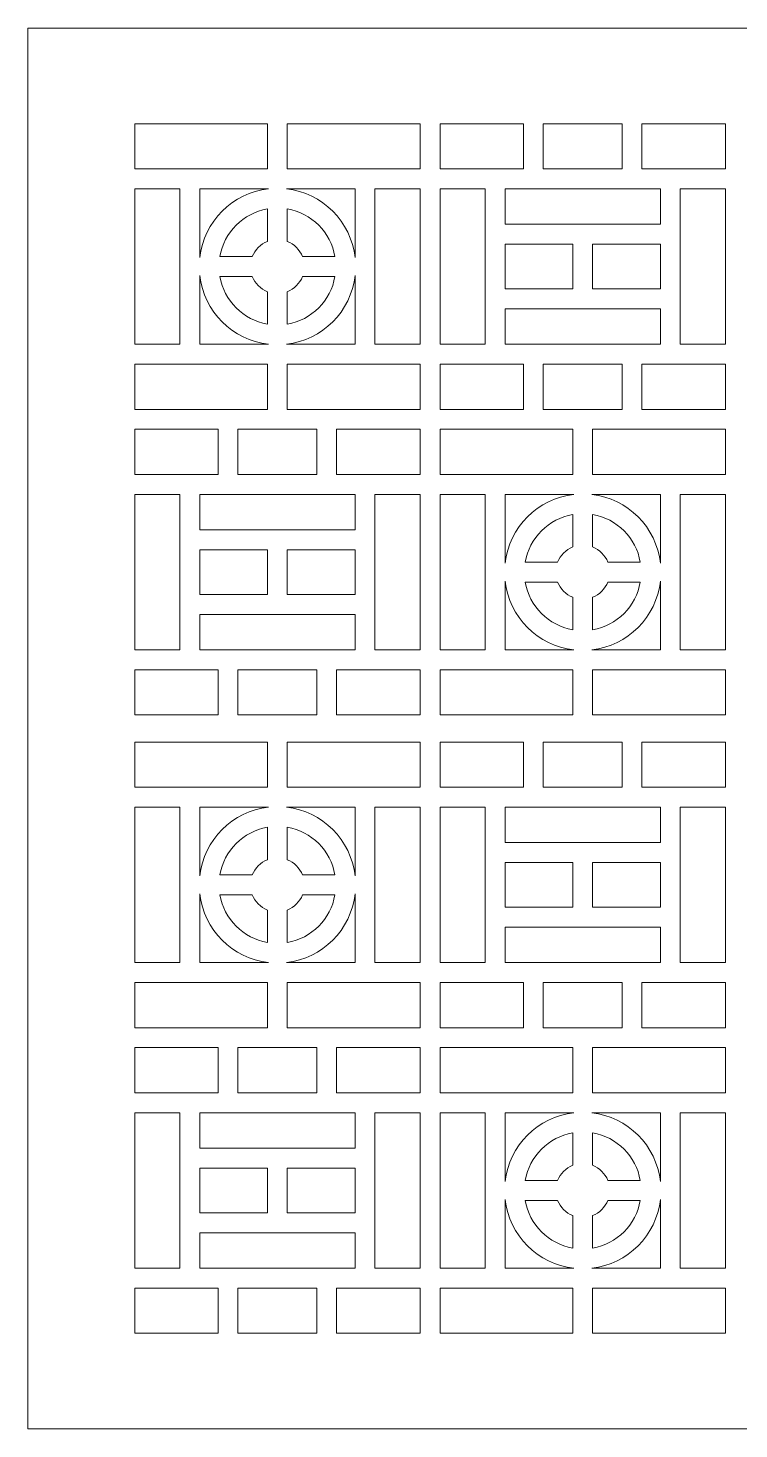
# Model space of a CAD drawing. Header units: centimetres. Extents: x 1.9 to 27.5, y -9.5 to -4.2.
# Drawn here: x 1.85 to 4.56, y -9.5 to -4.18 of the extents above; entities that cross this region are included whole.
import ezdxf

# ---------------------------------------------------------------- set-up
doc = ezdxf.new("R2010")
doc.units = ezdxf.units.CM
doc.header["$MEASUREMENT"] = 0
doc.layers.add('layer 1', color=7, linetype='Continuous')

msp = doc.modelspace()

# ---------------------------------------------------------------- linework, layer by layer
at = {"layer": 'layer 1', "color": 7, "lineweight": 9}
for points, knots in [([(13.14285, -4.17941), (13.14285, -4.17941), (13.14285, -9.5), (13.14285, -9.5), (13.14285, -9.5), (13.14285, -9.5), (1.85394, -9.5), (1.85394, -9.5), (1.85394, -9.5), (1.85394, -9.5), (1.85394, -4.17941), (1.85394, -4.17941), (1.85394, -4.17941), (1.85394, -4.17941), (13.14285, -4.17941), (13.14285, -4.17941)], [0, 0, 0, 0, 0.2, 0.2, 0.2, 0.2, 0.4, 0.4, 0.4, 0.4, 0.6, 0.6, 0.6, 0.6, 1, 1, 1, 1]), ([(2.76402, -4.71454), (2.76402, -4.71454), (2.76402, -4.54292), (2.76402, -4.54292), (2.76402, -4.54292), (2.76402, -4.54292), (2.25936, -4.54292), (2.25936, -4.54292), (2.25936, -4.54292), (2.25936, -4.54292), (2.25936, -4.71454), (2.25936, -4.71454), (2.25936, -4.71454), (2.25936, -4.71454), (2.76402, -4.71454), (2.76402, -4.71454)], [0, 0, 0, 0, 0.2, 0.2, 0.2, 0.2, 0.4, 0.4, 0.4, 0.4, 0.6, 0.6, 0.6, 0.6, 1, 1, 1, 1]), ([(2.83951, -4.54292), (2.83951, -4.54292), (2.83952, -4.71454), (2.83952, -4.71454), (2.83952, -4.71454), (2.83952, -4.71454), (3.34417, -4.71454), (3.34417, -4.71454), (3.34417, -4.71454), (3.34417, -4.71454), (3.34417, -4.54292), (3.34417, -4.54292), (3.34417, -4.54292), (3.34417, -4.54292), (2.83951, -4.54292), (2.83951, -4.54292)], [0, 0, 0, 0, 0.2, 0.2, 0.2, 0.2, 0.4, 0.4, 0.4, 0.4, 0.6, 0.6, 0.6, 0.6, 1, 1, 1, 1]), ([(3.73697, -4.71454), (3.73697, -4.71454), (3.73697, -4.54292), (3.73697, -4.54292), (3.73697, -4.54292), (3.73697, -4.54292), (3.41981, -4.54292), (3.41981, -4.54292), (3.41981, -4.54292), (3.41981, -4.54292), (3.41981, -4.71454), (3.41981, -4.71454), (3.41981, -4.71454), (3.41981, -4.71454), (3.73697, -4.71454), (3.73697, -4.71454)], [0, 0, 0, 0, 0.2, 0.2, 0.2, 0.2, 0.4, 0.4, 0.4, 0.4, 0.6, 0.6, 0.6, 0.6, 1, 1, 1, 1]), ([(3.81246, -4.54292), (3.81246, -4.54292), (3.81247, -4.71454), (3.81247, -4.71454), (3.81247, -4.71454), (3.81247, -4.71454), (4.11196, -4.71454), (4.11196, -4.71454), (4.11196, -4.71454), (4.11196, -4.71454), (4.11196, -4.54292), (4.11196, -4.54292), (4.11196, -4.54292), (4.11196, -4.54292), (3.81246, -4.54292), (3.81246, -4.54292)], [0, 0, 0, 0, 0.2, 0.2, 0.2, 0.2, 0.4, 0.4, 0.4, 0.4, 0.6, 0.6, 0.6, 0.6, 1, 1, 1, 1]), ([(4.18745, -4.54292), (4.18745, -4.54292), (4.18745, -4.71454), (4.18745, -4.71454), (4.18745, -4.71454), (4.18745, -4.71454), (4.50462, -4.71454), (4.50462, -4.71454), (4.50462, -4.71454), (4.50462, -4.71454), (4.50462, -4.54292), (4.50462, -4.54292), (4.50462, -4.54292), (4.50462, -4.54292), (4.18745, -4.54292), (4.18745, -4.54292)], [0, 0, 0, 0, 0.2, 0.2, 0.2, 0.2, 0.4, 0.4, 0.4, 0.4, 0.6, 0.6, 0.6, 0.6, 1, 1, 1, 1]), ([(2.43098, -5.38062), (2.43098, -5.38062), (2.43098, -4.79003), (2.43098, -4.79003), (2.43098, -4.79003), (2.43098, -4.79003), (2.25936, -4.79003), (2.25936, -4.79003), (2.25936, -4.79003), (2.25936, -4.79003), (2.25936, -5.38062), (2.25936, -5.38062), (2.25936, -5.38062), (2.25936, -5.38062), (2.43098, -5.38062), (2.43098, -5.38062)], [0, 0, 0, 0, 0.2, 0.2, 0.2, 0.2, 0.4, 0.4, 0.4, 0.4, 0.6, 0.6, 0.6, 0.6, 1, 1, 1, 1]), ([(2.50648, -5.05126), (2.52211, -4.91434), (2.63079, -4.80566), (2.76771, -4.79003), (2.76771, -4.79003), (2.76771, -4.79003), (2.50648, -4.79003), (2.50648, -4.79003), (2.50648, -4.79003), (2.50648, -4.79003), (2.50648, -5.05126), (2.50648, -5.05126)], [0, 0, 0, 0, 0.25, 0.25, 0.25, 0.25, 0.5, 0.5, 0.5, 0.5, 1, 1, 1, 1]), ([(2.83582, -4.79003), (2.97274, -4.80566), (3.08142, -4.91434), (3.09706, -5.05125), (3.09706, -5.05125), (3.09706, -5.05125), (3.09706, -4.79003), (3.09706, -4.79003), (3.09706, -4.79003), (3.09706, -4.79003), (2.83582, -4.79003), (2.83582, -4.79003)], [0, 0, 0, 0, 0.25, 0.25, 0.25, 0.25, 0.5, 0.5, 0.5, 0.5, 1, 1, 1, 1]), ([(3.17255, -4.79003), (3.17255, -4.79003), (3.17256, -5.38062), (3.17256, -5.38062), (3.17256, -5.38062), (3.17256, -5.38062), (3.34417, -5.38062), (3.34417, -5.38062), (3.34417, -5.38062), (3.34417, -5.38062), (3.34417, -4.79003), (3.34417, -4.79003), (3.34417, -4.79003), (3.34417, -4.79003), (3.17255, -4.79003), (3.17255, -4.79003)], [0, 0, 0, 0, 0.2, 0.2, 0.2, 0.2, 0.4, 0.4, 0.4, 0.4, 0.6, 0.6, 0.6, 0.6, 1, 1, 1, 1]), ([(3.59142, -5.38062), (3.59142, -5.38062), (3.59142, -4.79003), (3.59142, -4.79003), (3.59142, -4.79003), (3.59142, -4.79003), (3.41981, -4.79003), (3.41981, -4.79003), (3.41981, -4.79003), (3.41981, -4.79003), (3.41981, -5.38062), (3.41981, -5.38062), (3.41981, -5.38062), (3.41981, -5.38062), (3.59142, -5.38062), (3.59142, -5.38062)], [0, 0, 0, 0, 0.2, 0.2, 0.2, 0.2, 0.4, 0.4, 0.4, 0.4, 0.6, 0.6, 0.6, 0.6, 1, 1, 1, 1]), ([(3.66692, -4.92485), (3.66692, -4.92485), (4.2575, -4.92485), (4.2575, -4.92485), (4.2575, -4.92485), (4.2575, -4.92485), (4.2575, -4.79003), (4.2575, -4.79003), (4.2575, -4.79003), (4.2575, -4.79003), (3.66692, -4.79003), (3.66692, -4.79003), (3.66692, -4.79003), (3.66692, -4.79003), (3.66692, -4.92485), (3.66692, -4.92485)], [0, 0, 0, 0, 0.2, 0.2, 0.2, 0.2, 0.4, 0.4, 0.4, 0.4, 0.6, 0.6, 0.6, 0.6, 1, 1, 1, 1]), ([(4.333, -4.79003), (4.333, -4.79003), (4.333, -5.38062), (4.333, -5.38062), (4.333, -5.38062), (4.333, -5.38062), (4.50462, -5.38062), (4.50462, -5.38062), (4.50462, -5.38062), (4.50462, -5.38062), (4.50462, -4.79003), (4.50462, -4.79003), (4.50462, -4.79003), (4.50462, -4.79003), (4.333, -4.79003), (4.333, -4.79003)], [0, 0, 0, 0, 0.2, 0.2, 0.2, 0.2, 0.4, 0.4, 0.4, 0.4, 0.6, 0.6, 0.6, 0.6, 1, 1, 1, 1]), ([(2.70635, -5.04758), (2.71677, -5.02129), (2.73773, -5.00032), (2.76402, -4.98991), (2.76402, -4.98991), (2.76402, -4.98991), (2.76402, -4.86665), (2.76402, -4.86665), (2.76402, -4.86665), (2.67174, -4.88247), (2.59891, -4.9553), (2.58309, -5.04758), (2.58309, -5.04758), (2.58309, -5.04758), (2.70635, -5.04758), (2.70635, -5.04758)], [0, 0, 0, 0, 0.2, 0.2, 0.2, 0.2, 0.4, 0.4, 0.4, 0.4, 0.6, 0.6, 0.6, 0.6, 1, 1, 1, 1]), ([(2.83952, -4.98991), (2.86581, -5.00032), (2.88677, -5.02129), (2.89718, -5.04758), (2.89718, -5.04758), (2.89718, -5.04758), (3.02045, -5.04758), (3.02045, -5.04758), (3.02045, -5.04758), (3.00462, -4.9553), (2.9318, -4.88247), (2.83952, -4.86664), (2.83952, -4.86664), (2.83952, -4.86664), (2.83952, -4.98991), (2.83952, -4.98991)], [0, 0, 0, 0, 0.2, 0.2, 0.2, 0.2, 0.4, 0.4, 0.4, 0.4, 0.6, 0.6, 0.6, 0.6, 1, 1, 1, 1]), ([(3.92446, -5.17031), (3.92446, -5.17031), (3.92446, -5.00034), (3.92446, -5.00034), (3.92446, -5.00034), (3.92446, -5.00034), (3.66692, -5.00034), (3.66692, -5.00034), (3.66692, -5.00034), (3.66692, -5.00034), (3.66692, -5.17031), (3.66692, -5.17031), (3.66692, -5.17031), (3.66692, -5.17031), (3.92446, -5.17031), (3.92446, -5.17031)], [0, 0, 0, 0, 0.2, 0.2, 0.2, 0.2, 0.4, 0.4, 0.4, 0.4, 0.6, 0.6, 0.6, 0.6, 1, 1, 1, 1]), ([(3.99996, -5.00034), (3.99996, -5.00034), (3.99996, -5.17031), (3.99996, -5.17031), (3.99996, -5.17031), (3.99996, -5.17031), (4.2575, -5.1703), (4.2575, -5.1703), (4.2575, -5.1703), (4.2575, -5.1703), (4.2575, -5.00034), (4.2575, -5.00034), (4.2575, -5.00034), (4.2575, -5.00034), (3.99996, -5.00034), (3.99996, -5.00034)], [0, 0, 0, 0, 0.2, 0.2, 0.2, 0.2, 0.4, 0.4, 0.4, 0.4, 0.6, 0.6, 0.6, 0.6, 1, 1, 1, 1]), ([(2.76769, -5.38062), (2.63078, -5.36498), (2.52211, -5.2563), (2.50648, -5.11939), (2.50648, -5.11939), (2.50648, -5.11939), (2.50648, -5.38062), (2.50648, -5.38062), (2.50648, -5.38062), (2.50648, -5.38062), (2.76769, -5.38062), (2.76769, -5.38062)], [0, 0, 0, 0, 0.25, 0.25, 0.25, 0.25, 0.5, 0.5, 0.5, 0.5, 1, 1, 1, 1]), ([(2.76402, -5.18074), (2.73773, -5.17033), (2.71676, -5.14936), (2.70635, -5.12307), (2.70635, -5.12307), (2.70635, -5.12307), (2.58309, -5.12307), (2.58309, -5.12307), (2.58309, -5.12307), (2.59891, -5.21535), (2.67174, -5.28818), (2.76402, -5.30401), (2.76402, -5.30401), (2.76402, -5.30401), (2.76402, -5.18074), (2.76402, -5.18074)], [0, 0, 0, 0, 0.2, 0.2, 0.2, 0.2, 0.4, 0.4, 0.4, 0.4, 0.6, 0.6, 0.6, 0.6, 1, 1, 1, 1]), ([(3.09706, -5.1194), (3.08142, -5.25631), (2.97275, -5.36498), (2.83584, -5.38062), (2.83584, -5.38062), (2.83584, -5.38062), (3.09706, -5.38062), (3.09706, -5.38062), (3.09706, -5.38062), (3.09706, -5.38062), (3.09706, -5.1194), (3.09706, -5.1194)], [0, 0, 0, 0, 0.25, 0.25, 0.25, 0.25, 0.5, 0.5, 0.5, 0.5, 1, 1, 1, 1]), ([(2.89718, -5.12307), (2.88677, -5.14936), (2.86581, -5.17033), (2.83952, -5.18074), (2.83952, -5.18074), (2.83952, -5.18074), (2.83952, -5.30401), (2.83952, -5.30401), (2.83952, -5.30401), (2.9318, -5.28818), (3.00462, -5.21535), (3.02045, -5.12307), (3.02045, -5.12307), (3.02045, -5.12307), (2.89718, -5.12307), (2.89718, -5.12307)], [0, 0, 0, 0, 0.2, 0.2, 0.2, 0.2, 0.4, 0.4, 0.4, 0.4, 0.6, 0.6, 0.6, 0.6, 1, 1, 1, 1]), ([(4.2575, -5.2458), (4.2575, -5.2458), (3.66692, -5.2458), (3.66692, -5.2458), (3.66692, -5.2458), (3.66692, -5.2458), (3.66692, -5.38062), (3.66692, -5.38062), (3.66692, -5.38062), (3.66692, -5.38062), (4.2575, -5.38062), (4.2575, -5.38062), (4.2575, -5.38062), (4.2575, -5.38062), (4.2575, -5.2458), (4.2575, -5.2458)], [0, 0, 0, 0, 0.2, 0.2, 0.2, 0.2, 0.4, 0.4, 0.4, 0.4, 0.6, 0.6, 0.6, 0.6, 1, 1, 1, 1]), ([(2.76402, -5.62773), (2.76402, -5.62773), (2.76402, -5.45611), (2.76402, -5.45611), (2.76402, -5.45611), (2.76402, -5.45611), (2.25936, -5.45611), (2.25936, -5.45611), (2.25936, -5.45611), (2.25936, -5.45611), (2.25936, -5.62773), (2.25936, -5.62773), (2.25936, -5.62773), (2.25936, -5.62773), (2.76402, -5.62773), (2.76402, -5.62773)], [0, 0, 0, 0, 0.2, 0.2, 0.2, 0.2, 0.4, 0.4, 0.4, 0.4, 0.6, 0.6, 0.6, 0.6, 1, 1, 1, 1]), ([(2.83951, -5.45611), (2.83951, -5.45611), (2.83952, -5.62773), (2.83952, -5.62773), (2.83952, -5.62773), (2.83952, -5.62773), (3.34417, -5.62773), (3.34417, -5.62773), (3.34417, -5.62773), (3.34417, -5.62773), (3.34417, -5.45611), (3.34417, -5.45611), (3.34417, -5.45611), (3.34417, -5.45611), (2.83951, -5.45611), (2.83951, -5.45611)], [0, 0, 0, 0, 0.2, 0.2, 0.2, 0.2, 0.4, 0.4, 0.4, 0.4, 0.6, 0.6, 0.6, 0.6, 1, 1, 1, 1]), ([(3.73697, -5.62773), (3.73697, -5.62773), (3.73697, -5.45611), (3.73697, -5.45611), (3.73697, -5.45611), (3.73697, -5.45611), (3.41981, -5.45611), (3.41981, -5.45611), (3.41981, -5.45611), (3.41981, -5.45611), (3.41981, -5.62773), (3.41981, -5.62773), (3.41981, -5.62773), (3.41981, -5.62773), (3.73697, -5.62773), (3.73697, -5.62773)], [0, 0, 0, 0, 0.2, 0.2, 0.2, 0.2, 0.4, 0.4, 0.4, 0.4, 0.6, 0.6, 0.6, 0.6, 1, 1, 1, 1]), ([(3.81246, -5.45611), (3.81246, -5.45611), (3.81247, -5.62773), (3.81247, -5.62773), (3.81247, -5.62773), (3.81247, -5.62773), (4.11196, -5.62773), (4.11196, -5.62773), (4.11196, -5.62773), (4.11196, -5.62773), (4.11196, -5.45611), (4.11196, -5.45611), (4.11196, -5.45611), (4.11196, -5.45611), (3.81246, -5.45611), (3.81246, -5.45611)], [0, 0, 0, 0, 0.2, 0.2, 0.2, 0.2, 0.4, 0.4, 0.4, 0.4, 0.6, 0.6, 0.6, 0.6, 1, 1, 1, 1]), ([(4.18745, -5.45611), (4.18745, -5.45611), (4.18745, -5.62773), (4.18745, -5.62773), (4.18745, -5.62773), (4.18745, -5.62773), (4.50462, -5.62773), (4.50462, -5.62773), (4.50462, -5.62773), (4.50462, -5.62773), (4.50462, -5.45611), (4.50462, -5.45611), (4.50462, -5.45611), (4.50462, -5.45611), (4.18745, -5.45611), (4.18745, -5.45611)], [0, 0, 0, 0, 0.2, 0.2, 0.2, 0.2, 0.4, 0.4, 0.4, 0.4, 0.6, 0.6, 0.6, 0.6, 1, 1, 1, 1]), ([(2.57653, -5.87498), (2.57653, -5.87498), (2.57652, -5.70337), (2.57652, -5.70337), (2.57652, -5.70337), (2.57652, -5.70337), (2.25936, -5.70337), (2.25936, -5.70337), (2.25936, -5.70337), (2.25936, -5.70337), (2.25936, -5.87498), (2.25936, -5.87498), (2.25936, -5.87498), (2.25936, -5.87498), (2.57653, -5.87498), (2.57653, -5.87498)], [0, 0, 0, 0, 0.2, 0.2, 0.2, 0.2, 0.4, 0.4, 0.4, 0.4, 0.6, 0.6, 0.6, 0.6, 1, 1, 1, 1]), ([(2.65202, -5.70337), (2.65202, -5.70337), (2.65202, -5.87498), (2.65202, -5.87498), (2.65202, -5.87498), (2.65202, -5.87498), (2.95152, -5.87498), (2.95152, -5.87498), (2.95152, -5.87498), (2.95152, -5.87498), (2.95151, -5.70337), (2.95151, -5.70337), (2.95151, -5.70337), (2.95151, -5.70337), (2.65202, -5.70337), (2.65202, -5.70337)], [0, 0, 0, 0, 0.2, 0.2, 0.2, 0.2, 0.4, 0.4, 0.4, 0.4, 0.6, 0.6, 0.6, 0.6, 1, 1, 1, 1]), ([(3.02701, -5.70337), (3.02701, -5.70337), (3.02701, -5.87498), (3.02701, -5.87498), (3.02701, -5.87498), (3.02701, -5.87498), (3.34417, -5.87498), (3.34417, -5.87498), (3.34417, -5.87498), (3.34417, -5.87498), (3.34417, -5.70337), (3.34417, -5.70337), (3.34417, -5.70337), (3.34417, -5.70337), (3.02701, -5.70337), (3.02701, -5.70337)], [0, 0, 0, 0, 0.2, 0.2, 0.2, 0.2, 0.4, 0.4, 0.4, 0.4, 0.6, 0.6, 0.6, 0.6, 1, 1, 1, 1]), ([(3.92446, -5.87498), (3.92446, -5.87498), (3.92446, -5.70337), (3.92446, -5.70337), (3.92446, -5.70337), (3.92446, -5.70337), (3.41981, -5.70337), (3.41981, -5.70337), (3.41981, -5.70337), (3.41981, -5.70337), (3.41981, -5.87498), (3.41981, -5.87498), (3.41981, -5.87498), (3.41981, -5.87498), (3.92446, -5.87498), (3.92446, -5.87498)], [0, 0, 0, 0, 0.2, 0.2, 0.2, 0.2, 0.4, 0.4, 0.4, 0.4, 0.6, 0.6, 0.6, 0.6, 1, 1, 1, 1]), ([(3.99996, -5.70337), (3.99996, -5.70337), (3.99996, -5.87498), (3.99996, -5.87498), (3.99996, -5.87498), (3.99996, -5.87498), (4.50462, -5.87498), (4.50462, -5.87498), (4.50462, -5.87498), (4.50462, -5.87498), (4.50462, -5.70337), (4.50462, -5.70337), (4.50462, -5.70337), (4.50462, -5.70337), (3.99996, -5.70337), (3.99996, -5.70337)], [0, 0, 0, 0, 0.2, 0.2, 0.2, 0.2, 0.4, 0.4, 0.4, 0.4, 0.6, 0.6, 0.6, 0.6, 1, 1, 1, 1]), ([(2.43098, -6.54106), (2.43098, -6.54106), (2.43098, -5.95048), (2.43098, -5.95048), (2.43098, -5.95048), (2.43098, -5.95048), (2.25936, -5.95048), (2.25936, -5.95048), (2.25936, -5.95048), (2.25936, -5.95048), (2.25936, -6.54106), (2.25936, -6.54106), (2.25936, -6.54106), (2.25936, -6.54106), (2.43098, -6.54106), (2.43098, -6.54106)], [0, 0, 0, 0, 0.2, 0.2, 0.2, 0.2, 0.4, 0.4, 0.4, 0.4, 0.6, 0.6, 0.6, 0.6, 1, 1, 1, 1]), ([(2.50648, -6.08529), (2.50648, -6.08529), (3.09706, -6.08529), (3.09706, -6.08529), (3.09706, -6.08529), (3.09706, -6.08529), (3.09706, -5.95048), (3.09706, -5.95048), (3.09706, -5.95048), (3.09706, -5.95048), (2.50648, -5.95048), (2.50648, -5.95048), (2.50648, -5.95048), (2.50648, -5.95048), (2.50648, -6.08529), (2.50648, -6.08529)], [0, 0, 0, 0, 0.2, 0.2, 0.2, 0.2, 0.4, 0.4, 0.4, 0.4, 0.6, 0.6, 0.6, 0.6, 1, 1, 1, 1]), ([(3.17255, -5.95048), (3.17255, -5.95048), (3.17256, -6.54106), (3.17256, -6.54106), (3.17256, -6.54106), (3.17256, -6.54106), (3.34417, -6.54106), (3.34417, -6.54106), (3.34417, -6.54106), (3.34417, -6.54106), (3.34417, -5.95048), (3.34417, -5.95048), (3.34417, -5.95048), (3.34417, -5.95048), (3.17255, -5.95048), (3.17255, -5.95048)], [0, 0, 0, 0, 0.2, 0.2, 0.2, 0.2, 0.4, 0.4, 0.4, 0.4, 0.6, 0.6, 0.6, 0.6, 1, 1, 1, 1]), ([(3.59142, -6.54106), (3.59142, -6.54106), (3.59142, -5.95048), (3.59142, -5.95048), (3.59142, -5.95048), (3.59142, -5.95048), (3.41981, -5.95048), (3.41981, -5.95048), (3.41981, -5.95048), (3.41981, -5.95048), (3.41981, -6.54106), (3.41981, -6.54106), (3.41981, -6.54106), (3.41981, -6.54106), (3.59142, -6.54106), (3.59142, -6.54106)], [0, 0, 0, 0, 0.2, 0.2, 0.2, 0.2, 0.4, 0.4, 0.4, 0.4, 0.6, 0.6, 0.6, 0.6, 1, 1, 1, 1]), ([(3.66692, -6.2117), (3.68255, -6.07479), (3.79123, -5.96611), (3.92814, -5.95048), (3.92814, -5.95048), (3.92814, -5.95048), (3.66692, -5.95048), (3.66692, -5.95048), (3.66692, -5.95048), (3.66692, -5.95048), (3.66692, -6.2117), (3.66692, -6.2117)], [0, 0, 0, 0, 0.25, 0.25, 0.25, 0.25, 0.5, 0.5, 0.5, 0.5, 1, 1, 1, 1]), ([(3.99628, -5.95048), (4.13319, -5.96611), (4.24187, -6.07478), (4.2575, -6.21169), (4.2575, -6.21169), (4.2575, -6.21169), (4.2575, -5.95048), (4.2575, -5.95048), (4.2575, -5.95048), (4.2575, -5.95048), (3.99628, -5.95048), (3.99628, -5.95048)], [0, 0, 0, 0, 0.25, 0.25, 0.25, 0.25, 0.5, 0.5, 0.5, 0.5, 1, 1, 1, 1]), ([(4.333, -5.95048), (4.333, -5.95048), (4.333, -6.54106), (4.333, -6.54106), (4.333, -6.54106), (4.333, -6.54106), (4.50462, -6.54106), (4.50462, -6.54106), (4.50462, -6.54106), (4.50462, -6.54106), (4.50462, -5.95048), (4.50462, -5.95048), (4.50462, -5.95048), (4.50462, -5.95048), (4.333, -5.95048), (4.333, -5.95048)], [0, 0, 0, 0, 0.2, 0.2, 0.2, 0.2, 0.4, 0.4, 0.4, 0.4, 0.6, 0.6, 0.6, 0.6, 1, 1, 1, 1]), ([(3.86679, -6.20802), (3.87721, -6.18173), (3.89817, -6.16076), (3.92446, -6.15035), (3.92446, -6.15035), (3.92446, -6.15035), (3.92446, -6.02709), (3.92446, -6.02709), (3.92446, -6.02709), (3.83218, -6.04291), (3.75936, -6.11574), (3.74353, -6.20802), (3.74353, -6.20802), (3.74353, -6.20802), (3.86679, -6.20802), (3.86679, -6.20802)], [0, 0, 0, 0, 0.2, 0.2, 0.2, 0.2, 0.4, 0.4, 0.4, 0.4, 0.6, 0.6, 0.6, 0.6, 1, 1, 1, 1]), ([(3.99996, -6.15035), (4.02625, -6.16076), (4.04721, -6.18173), (4.05763, -6.20802), (4.05763, -6.20802), (4.05763, -6.20802), (4.18089, -6.20802), (4.18089, -6.20802), (4.18089, -6.20802), (4.16507, -6.11574), (4.09224, -6.04291), (3.99996, -6.02709), (3.99996, -6.02709), (3.99996, -6.02709), (3.99996, -6.15035), (3.99996, -6.15035)], [0, 0, 0, 0, 0.2, 0.2, 0.2, 0.2, 0.4, 0.4, 0.4, 0.4, 0.6, 0.6, 0.6, 0.6, 1, 1, 1, 1]), ([(2.76402, -6.33075), (2.76402, -6.33075), (2.76402, -6.16079), (2.76402, -6.16079), (2.76402, -6.16079), (2.76402, -6.16079), (2.50648, -6.16079), (2.50648, -6.16079), (2.50648, -6.16079), (2.50648, -6.16079), (2.50648, -6.33075), (2.50648, -6.33075), (2.50648, -6.33075), (2.50648, -6.33075), (2.76402, -6.33075), (2.76402, -6.33075)], [0, 0, 0, 0, 0.2, 0.2, 0.2, 0.2, 0.4, 0.4, 0.4, 0.4, 0.6, 0.6, 0.6, 0.6, 1, 1, 1, 1]), ([(2.83951, -6.16079), (2.83951, -6.16079), (2.83952, -6.33075), (2.83952, -6.33075), (2.83952, -6.33075), (2.83952, -6.33075), (3.09706, -6.33075), (3.09706, -6.33075), (3.09706, -6.33075), (3.09706, -6.33075), (3.09706, -6.16079), (3.09706, -6.16079), (3.09706, -6.16079), (3.09706, -6.16079), (2.83951, -6.16079), (2.83951, -6.16079)], [0, 0, 0, 0, 0.2, 0.2, 0.2, 0.2, 0.4, 0.4, 0.4, 0.4, 0.6, 0.6, 0.6, 0.6, 1, 1, 1, 1]), ([(3.92815, -6.54106), (3.79123, -6.52543), (3.68255, -6.41675), (3.66692, -6.27983), (3.66692, -6.27983), (3.66692, -6.27983), (3.66692, -6.54106), (3.66692, -6.54106), (3.66692, -6.54106), (3.66692, -6.54106), (3.92815, -6.54106), (3.92815, -6.54106)], [0, 0, 0, 0, 0.25, 0.25, 0.25, 0.25, 0.5, 0.5, 0.5, 0.5, 1, 1, 1, 1]), ([(3.92446, -6.34118), (3.89817, -6.33077), (3.87721, -6.3098), (3.8668, -6.28352), (3.8668, -6.28352), (3.8668, -6.28352), (3.74353, -6.28352), (3.74353, -6.28352), (3.74353, -6.28352), (3.75936, -6.37579), (3.83218, -6.44862), (3.92446, -6.46445), (3.92446, -6.46445), (3.92446, -6.46445), (3.92446, -6.34118), (3.92446, -6.34118)], [0, 0, 0, 0, 0.2, 0.2, 0.2, 0.2, 0.4, 0.4, 0.4, 0.4, 0.6, 0.6, 0.6, 0.6, 1, 1, 1, 1]), ([(4.2575, -6.27984), (4.24187, -6.41675), (4.13319, -6.52543), (3.99627, -6.54106), (3.99627, -6.54106), (3.99627, -6.54106), (4.2575, -6.54106), (4.2575, -6.54106), (4.2575, -6.54106), (4.2575, -6.54106), (4.2575, -6.27984), (4.2575, -6.27984)], [0, 0, 0, 0, 0.25, 0.25, 0.25, 0.25, 0.5, 0.5, 0.5, 0.5, 1, 1, 1, 1]), ([(4.05763, -6.28352), (4.04721, -6.30981), (4.02625, -6.33077), (3.99996, -6.34118), (3.99996, -6.34118), (3.99996, -6.34118), (3.99996, -6.46445), (3.99996, -6.46445), (3.99996, -6.46445), (4.09224, -6.44862), (4.16506, -6.37579), (4.18089, -6.28352), (4.18089, -6.28352), (4.18089, -6.28352), (4.05763, -6.28352), (4.05763, -6.28352)], [0, 0, 0, 0, 0.2, 0.2, 0.2, 0.2, 0.4, 0.4, 0.4, 0.4, 0.6, 0.6, 0.6, 0.6, 1, 1, 1, 1]), ([(3.09706, -6.40624), (3.09706, -6.40624), (2.50648, -6.40624), (2.50648, -6.40624), (2.50648, -6.40624), (2.50648, -6.40624), (2.50648, -6.54106), (2.50648, -6.54106), (2.50648, -6.54106), (2.50648, -6.54106), (3.09706, -6.54106), (3.09706, -6.54106), (3.09706, -6.54106), (3.09706, -6.54106), (3.09706, -6.40624), (3.09706, -6.40624)], [0, 0, 0, 0, 0.2, 0.2, 0.2, 0.2, 0.4, 0.4, 0.4, 0.4, 0.6, 0.6, 0.6, 0.6, 1, 1, 1, 1]), ([(2.57653, -6.78817), (2.57653, -6.78817), (2.57652, -6.61656), (2.57652, -6.61656), (2.57652, -6.61656), (2.57652, -6.61656), (2.25936, -6.61656), (2.25936, -6.61656), (2.25936, -6.61656), (2.25936, -6.61656), (2.25936, -6.78817), (2.25936, -6.78817), (2.25936, -6.78817), (2.25936, -6.78817), (2.57653, -6.78817), (2.57653, -6.78817)], [0, 0, 0, 0, 0.2, 0.2, 0.2, 0.2, 0.4, 0.4, 0.4, 0.4, 0.6, 0.6, 0.6, 0.6, 1, 1, 1, 1]), ([(2.65202, -6.61656), (2.65202, -6.61656), (2.65202, -6.78817), (2.65202, -6.78817), (2.65202, -6.78817), (2.65202, -6.78817), (2.95152, -6.78817), (2.95152, -6.78817), (2.95152, -6.78817), (2.95152, -6.78817), (2.95151, -6.61655), (2.95151, -6.61655), (2.95151, -6.61655), (2.95151, -6.61655), (2.65202, -6.61656), (2.65202, -6.61656)], [0, 0, 0, 0, 0.2, 0.2, 0.2, 0.2, 0.4, 0.4, 0.4, 0.4, 0.6, 0.6, 0.6, 0.6, 1, 1, 1, 1]), ([(3.02701, -6.61655), (3.02701, -6.61655), (3.02701, -6.78817), (3.02701, -6.78817), (3.02701, -6.78817), (3.02701, -6.78817), (3.34417, -6.78817), (3.34417, -6.78817), (3.34417, -6.78817), (3.34417, -6.78817), (3.34417, -6.61655), (3.34417, -6.61655), (3.34417, -6.61655), (3.34417, -6.61655), (3.02701, -6.61655), (3.02701, -6.61655)], [0, 0, 0, 0, 0.2, 0.2, 0.2, 0.2, 0.4, 0.4, 0.4, 0.4, 0.6, 0.6, 0.6, 0.6, 1, 1, 1, 1]), ([(3.92446, -6.78817), (3.92446, -6.78817), (3.92446, -6.61656), (3.92446, -6.61656), (3.92446, -6.61656), (3.92446, -6.61656), (3.41981, -6.61656), (3.41981, -6.61656), (3.41981, -6.61656), (3.41981, -6.61656), (3.41981, -6.78817), (3.41981, -6.78817), (3.41981, -6.78817), (3.41981, -6.78817), (3.92446, -6.78817), (3.92446, -6.78817)], [0, 0, 0, 0, 0.2, 0.2, 0.2, 0.2, 0.4, 0.4, 0.4, 0.4, 0.6, 0.6, 0.6, 0.6, 1, 1, 1, 1]), ([(3.99996, -6.61656), (3.99996, -6.61656), (3.99996, -6.78817), (3.99996, -6.78817), (3.99996, -6.78817), (3.99996, -6.78817), (4.50462, -6.78817), (4.50462, -6.78817), (4.50462, -6.78817), (4.50462, -6.78817), (4.50462, -6.61655), (4.50462, -6.61655), (4.50462, -6.61655), (4.50462, -6.61655), (3.99996, -6.61656), (3.99996, -6.61656)], [0, 0, 0, 0, 0.2, 0.2, 0.2, 0.2, 0.4, 0.4, 0.4, 0.4, 0.6, 0.6, 0.6, 0.6, 1, 1, 1, 1]), ([(2.76402, -7.06285), (2.76402, -7.06285), (2.76402, -6.89124), (2.76402, -6.89124), (2.76402, -6.89124), (2.76402, -6.89124), (2.25936, -6.89124), (2.25936, -6.89124), (2.25936, -6.89124), (2.25936, -6.89124), (2.25936, -7.06285), (2.25936, -7.06285), (2.25936, -7.06285), (2.25936, -7.06285), (2.76402, -7.06285), (2.76402, -7.06285)], [0, 0, 0, 0, 0.2, 0.2, 0.2, 0.2, 0.4, 0.4, 0.4, 0.4, 0.6, 0.6, 0.6, 0.6, 1, 1, 1, 1]), ([(2.83951, -6.89124), (2.83951, -6.89124), (2.83952, -7.06285), (2.83952, -7.06285), (2.83952, -7.06285), (2.83952, -7.06285), (3.34417, -7.06285), (3.34417, -7.06285), (3.34417, -7.06285), (3.34417, -7.06285), (3.34417, -6.89124), (3.34417, -6.89124), (3.34417, -6.89124), (3.34417, -6.89124), (2.83951, -6.89124), (2.83951, -6.89124)], [0, 0, 0, 0, 0.2, 0.2, 0.2, 0.2, 0.4, 0.4, 0.4, 0.4, 0.6, 0.6, 0.6, 0.6, 1, 1, 1, 1]), ([(3.73697, -7.06285), (3.73697, -7.06285), (3.73697, -6.89124), (3.73697, -6.89124), (3.73697, -6.89124), (3.73697, -6.89124), (3.41981, -6.89124), (3.41981, -6.89124), (3.41981, -6.89124), (3.41981, -6.89124), (3.41981, -7.06285), (3.41981, -7.06285), (3.41981, -7.06285), (3.41981, -7.06285), (3.73697, -7.06285), (3.73697, -7.06285)], [0, 0, 0, 0, 0.2, 0.2, 0.2, 0.2, 0.4, 0.4, 0.4, 0.4, 0.6, 0.6, 0.6, 0.6, 1, 1, 1, 1]), ([(3.81246, -6.89124), (3.81246, -6.89124), (3.81247, -7.06285), (3.81247, -7.06285), (3.81247, -7.06285), (3.81247, -7.06285), (4.11196, -7.06285), (4.11196, -7.06285), (4.11196, -7.06285), (4.11196, -7.06285), (4.11196, -6.89124), (4.11196, -6.89124), (4.11196, -6.89124), (4.11196, -6.89124), (3.81246, -6.89124), (3.81246, -6.89124)], [0, 0, 0, 0, 0.2, 0.2, 0.2, 0.2, 0.4, 0.4, 0.4, 0.4, 0.6, 0.6, 0.6, 0.6, 1, 1, 1, 1]), ([(4.18745, -6.89124), (4.18745, -6.89124), (4.18745, -7.06285), (4.18745, -7.06285), (4.18745, -7.06285), (4.18745, -7.06285), (4.50462, -7.06285), (4.50462, -7.06285), (4.50462, -7.06285), (4.50462, -7.06285), (4.50462, -6.89124), (4.50462, -6.89124), (4.50462, -6.89124), (4.50462, -6.89124), (4.18745, -6.89124), (4.18745, -6.89124)], [0, 0, 0, 0, 0.2, 0.2, 0.2, 0.2, 0.4, 0.4, 0.4, 0.4, 0.6, 0.6, 0.6, 0.6, 1, 1, 1, 1]), ([(2.43098, -7.72893), (2.43098, -7.72893), (2.43098, -7.13835), (2.43098, -7.13835), (2.43098, -7.13835), (2.43098, -7.13835), (2.25936, -7.13835), (2.25936, -7.13835), (2.25936, -7.13835), (2.25936, -7.13835), (2.25936, -7.72893), (2.25936, -7.72893), (2.25936, -7.72893), (2.25936, -7.72893), (2.43098, -7.72893), (2.43098, -7.72893)], [0, 0, 0, 0, 0.2, 0.2, 0.2, 0.2, 0.4, 0.4, 0.4, 0.4, 0.6, 0.6, 0.6, 0.6, 1, 1, 1, 1]), ([(2.50648, -7.39957), (2.52211, -7.26266), (2.63079, -7.15398), (2.7677, -7.13835), (2.7677, -7.13835), (2.7677, -7.13835), (2.50648, -7.13835), (2.50648, -7.13835), (2.50648, -7.13835), (2.50648, -7.13835), (2.50648, -7.39957), (2.50648, -7.39957)], [0, 0, 0, 0, 0.25, 0.25, 0.25, 0.25, 0.5, 0.5, 0.5, 0.5, 1, 1, 1, 1]), ([(2.83584, -7.13835), (2.97275, -7.15398), (3.08142, -7.26265), (3.09706, -7.39956), (3.09706, -7.39956), (3.09706, -7.39956), (3.09706, -7.13835), (3.09706, -7.13835), (3.09706, -7.13835), (3.09706, -7.13835), (2.83584, -7.13835), (2.83584, -7.13835)], [0, 0, 0, 0, 0.25, 0.25, 0.25, 0.25, 0.5, 0.5, 0.5, 0.5, 1, 1, 1, 1]), ([(3.17255, -7.13835), (3.17255, -7.13835), (3.17256, -7.72893), (3.17256, -7.72893), (3.17256, -7.72893), (3.17256, -7.72893), (3.34417, -7.72893), (3.34417, -7.72893), (3.34417, -7.72893), (3.34417, -7.72893), (3.34417, -7.13835), (3.34417, -7.13835), (3.34417, -7.13835), (3.34417, -7.13835), (3.17255, -7.13835), (3.17255, -7.13835)], [0, 0, 0, 0, 0.2, 0.2, 0.2, 0.2, 0.4, 0.4, 0.4, 0.4, 0.6, 0.6, 0.6, 0.6, 1, 1, 1, 1]), ([(3.59142, -7.72893), (3.59142, -7.72893), (3.59142, -7.13835), (3.59142, -7.13835), (3.59142, -7.13835), (3.59142, -7.13835), (3.41981, -7.13835), (3.41981, -7.13835), (3.41981, -7.13835), (3.41981, -7.13835), (3.41981, -7.72893), (3.41981, -7.72893), (3.41981, -7.72893), (3.41981, -7.72893), (3.59142, -7.72893), (3.59142, -7.72893)], [0, 0, 0, 0, 0.2, 0.2, 0.2, 0.2, 0.4, 0.4, 0.4, 0.4, 0.6, 0.6, 0.6, 0.6, 1, 1, 1, 1]), ([(3.66692, -7.27316), (3.66692, -7.27316), (4.2575, -7.27316), (4.2575, -7.27316), (4.2575, -7.27316), (4.2575, -7.27316), (4.2575, -7.13835), (4.2575, -7.13835), (4.2575, -7.13835), (4.2575, -7.13835), (3.66692, -7.13835), (3.66692, -7.13835), (3.66692, -7.13835), (3.66692, -7.13835), (3.66692, -7.27316), (3.66692, -7.27316)], [0, 0, 0, 0, 0.2, 0.2, 0.2, 0.2, 0.4, 0.4, 0.4, 0.4, 0.6, 0.6, 0.6, 0.6, 1, 1, 1, 1]), ([(4.333, -7.13835), (4.333, -7.13835), (4.333, -7.72893), (4.333, -7.72893), (4.333, -7.72893), (4.333, -7.72893), (4.50462, -7.72893), (4.50462, -7.72893), (4.50462, -7.72893), (4.50462, -7.72893), (4.50462, -7.13835), (4.50462, -7.13835), (4.50462, -7.13835), (4.50462, -7.13835), (4.333, -7.13835), (4.333, -7.13835)], [0, 0, 0, 0, 0.2, 0.2, 0.2, 0.2, 0.4, 0.4, 0.4, 0.4, 0.6, 0.6, 0.6, 0.6, 1, 1, 1, 1]), ([(2.70635, -7.39589), (2.71676, -7.3696), (2.73773, -7.34864), (2.76402, -7.33822), (2.76402, -7.33822), (2.76402, -7.33822), (2.76402, -7.21496), (2.76402, -7.21496), (2.76402, -7.21496), (2.67174, -7.23078), (2.59891, -7.30361), (2.58309, -7.39589), (2.58309, -7.39589), (2.58309, -7.39589), (2.70635, -7.39589), (2.70635, -7.39589)], [0, 0, 0, 0, 0.2, 0.2, 0.2, 0.2, 0.4, 0.4, 0.4, 0.4, 0.6, 0.6, 0.6, 0.6, 1, 1, 1, 1]), ([(2.83952, -7.33822), (2.86581, -7.34863), (2.88677, -7.3696), (2.89718, -7.39589), (2.89718, -7.39589), (2.89718, -7.39589), (3.02045, -7.39589), (3.02045, -7.39589), (3.02045, -7.39589), (3.00462, -7.30361), (2.9318, -7.23078), (2.83952, -7.21496), (2.83952, -7.21496), (2.83952, -7.21496), (2.83952, -7.33822), (2.83952, -7.33822)], [0, 0, 0, 0, 0.2, 0.2, 0.2, 0.2, 0.4, 0.4, 0.4, 0.4, 0.6, 0.6, 0.6, 0.6, 1, 1, 1, 1]), ([(3.92446, -7.51862), (3.92446, -7.51862), (3.92446, -7.34866), (3.92446, -7.34866), (3.92446, -7.34866), (3.92446, -7.34866), (3.66692, -7.34866), (3.66692, -7.34866), (3.66692, -7.34866), (3.66692, -7.34866), (3.66692, -7.51862), (3.66692, -7.51862), (3.66692, -7.51862), (3.66692, -7.51862), (3.92446, -7.51862), (3.92446, -7.51862)], [0, 0, 0, 0, 0.2, 0.2, 0.2, 0.2, 0.4, 0.4, 0.4, 0.4, 0.6, 0.6, 0.6, 0.6, 1, 1, 1, 1]), ([(3.99996, -7.34866), (3.99996, -7.34866), (3.99996, -7.51862), (3.99996, -7.51862), (3.99996, -7.51862), (3.99996, -7.51862), (4.2575, -7.51862), (4.2575, -7.51862), (4.2575, -7.51862), (4.2575, -7.51862), (4.2575, -7.34866), (4.2575, -7.34866), (4.2575, -7.34866), (4.2575, -7.34866), (3.99996, -7.34866), (3.99996, -7.34866)], [0, 0, 0, 0, 0.2, 0.2, 0.2, 0.2, 0.4, 0.4, 0.4, 0.4, 0.6, 0.6, 0.6, 0.6, 1, 1, 1, 1]), ([(2.76771, -7.72893), (2.63079, -7.7133), (2.52211, -7.60462), (2.50648, -7.4677), (2.50648, -7.4677), (2.50648, -7.4677), (2.50648, -7.72893), (2.50648, -7.72893), (2.50648, -7.72893), (2.50648, -7.72893), (2.76771, -7.72893), (2.76771, -7.72893)], [0, 0, 0, 0, 0.25, 0.25, 0.25, 0.25, 0.5, 0.5, 0.5, 0.5, 1, 1, 1, 1]), ([(2.76402, -7.52905), (2.73773, -7.51864), (2.71677, -7.49768), (2.70635, -7.47139), (2.70635, -7.47139), (2.70635, -7.47139), (2.58309, -7.47139), (2.58309, -7.47139), (2.58309, -7.47139), (2.59891, -7.56367), (2.67174, -7.63649), (2.76402, -7.65232), (2.76402, -7.65232), (2.76402, -7.65232), (2.76402, -7.52905), (2.76402, -7.52905)], [0, 0, 0, 0, 0.2, 0.2, 0.2, 0.2, 0.4, 0.4, 0.4, 0.4, 0.6, 0.6, 0.6, 0.6, 1, 1, 1, 1]), ([(3.09706, -7.46771), (3.08142, -7.60462), (2.97275, -7.7133), (2.83583, -7.72893), (2.83583, -7.72893), (2.83583, -7.72893), (3.09706, -7.72893), (3.09706, -7.72893), (3.09706, -7.72893), (3.09706, -7.72893), (3.09706, -7.46771), (3.09706, -7.46771)], [0, 0, 0, 0, 0.25, 0.25, 0.25, 0.25, 0.5, 0.5, 0.5, 0.5, 1, 1, 1, 1]), ([(2.89718, -7.47139), (2.88677, -7.49768), (2.86581, -7.51864), (2.83952, -7.52905), (2.83952, -7.52905), (2.83952, -7.52905), (2.83952, -7.65232), (2.83952, -7.65232), (2.83952, -7.65232), (2.9318, -7.63649), (3.00462, -7.56367), (3.02045, -7.47139), (3.02045, -7.47139), (3.02045, -7.47139), (2.89718, -7.47139), (2.89718, -7.47139)], [0, 0, 0, 0, 0.2, 0.2, 0.2, 0.2, 0.4, 0.4, 0.4, 0.4, 0.6, 0.6, 0.6, 0.6, 1, 1, 1, 1]), ([(4.2575, -7.59411), (4.2575, -7.59411), (3.66692, -7.59412), (3.66692, -7.59412), (3.66692, -7.59412), (3.66692, -7.59412), (3.66692, -7.72893), (3.66692, -7.72893), (3.66692, -7.72893), (3.66692, -7.72893), (4.2575, -7.72893), (4.2575, -7.72893), (4.2575, -7.72893), (4.2575, -7.72893), (4.2575, -7.59411), (4.2575, -7.59411)], [0, 0, 0, 0, 0.2, 0.2, 0.2, 0.2, 0.4, 0.4, 0.4, 0.4, 0.6, 0.6, 0.6, 0.6, 1, 1, 1, 1]), ([(2.76402, -7.97604), (2.76402, -7.97604), (2.76402, -7.80443), (2.76402, -7.80443), (2.76402, -7.80443), (2.76402, -7.80443), (2.25936, -7.80443), (2.25936, -7.80443), (2.25936, -7.80443), (2.25936, -7.80443), (2.25936, -7.97604), (2.25936, -7.97604), (2.25936, -7.97604), (2.25936, -7.97604), (2.76402, -7.97604), (2.76402, -7.97604)], [0, 0, 0, 0, 0.2, 0.2, 0.2, 0.2, 0.4, 0.4, 0.4, 0.4, 0.6, 0.6, 0.6, 0.6, 1, 1, 1, 1]), ([(2.83951, -7.80443), (2.83951, -7.80443), (2.83952, -7.97604), (2.83952, -7.97604), (2.83952, -7.97604), (2.83952, -7.97604), (3.34417, -7.97604), (3.34417, -7.97604), (3.34417, -7.97604), (3.34417, -7.97604), (3.34417, -7.80443), (3.34417, -7.80443), (3.34417, -7.80443), (3.34417, -7.80443), (2.83951, -7.80443), (2.83951, -7.80443)], [0, 0, 0, 0, 0.2, 0.2, 0.2, 0.2, 0.4, 0.4, 0.4, 0.4, 0.6, 0.6, 0.6, 0.6, 1, 1, 1, 1]), ([(3.73697, -7.97604), (3.73697, -7.97604), (3.73697, -7.80443), (3.73697, -7.80443), (3.73697, -7.80443), (3.73697, -7.80443), (3.41981, -7.80443), (3.41981, -7.80443), (3.41981, -7.80443), (3.41981, -7.80443), (3.41981, -7.97604), (3.41981, -7.97604), (3.41981, -7.97604), (3.41981, -7.97604), (3.73697, -7.97604), (3.73697, -7.97604)], [0, 0, 0, 0, 0.2, 0.2, 0.2, 0.2, 0.4, 0.4, 0.4, 0.4, 0.6, 0.6, 0.6, 0.6, 1, 1, 1, 1]), ([(3.81246, -7.80443), (3.81246, -7.80443), (3.81247, -7.97604), (3.81247, -7.97604), (3.81247, -7.97604), (3.81247, -7.97604), (4.11196, -7.97604), (4.11196, -7.97604), (4.11196, -7.97604), (4.11196, -7.97604), (4.11196, -7.80443), (4.11196, -7.80443), (4.11196, -7.80443), (4.11196, -7.80443), (3.81246, -7.80443), (3.81246, -7.80443)], [0, 0, 0, 0, 0.2, 0.2, 0.2, 0.2, 0.4, 0.4, 0.4, 0.4, 0.6, 0.6, 0.6, 0.6, 1, 1, 1, 1]), ([(4.18745, -7.80443), (4.18745, -7.80443), (4.18745, -7.97604), (4.18745, -7.97604), (4.18745, -7.97604), (4.18745, -7.97604), (4.50462, -7.97604), (4.50462, -7.97604), (4.50462, -7.97604), (4.50462, -7.97604), (4.50462, -7.80443), (4.50462, -7.80443), (4.50462, -7.80443), (4.50462, -7.80443), (4.18745, -7.80443), (4.18745, -7.80443)], [0, 0, 0, 0, 0.2, 0.2, 0.2, 0.2, 0.4, 0.4, 0.4, 0.4, 0.6, 0.6, 0.6, 0.6, 1, 1, 1, 1]), ([(2.57653, -8.22329), (2.57653, -8.22329), (2.57652, -8.05168), (2.57652, -8.05168), (2.57652, -8.05168), (2.57652, -8.05168), (2.25936, -8.05168), (2.25936, -8.05168), (2.25936, -8.05168), (2.25936, -8.05168), (2.25936, -8.22329), (2.25936, -8.22329), (2.25936, -8.22329), (2.25936, -8.22329), (2.57653, -8.22329), (2.57653, -8.22329)], [0, 0, 0, 0, 0.2, 0.2, 0.2, 0.2, 0.4, 0.4, 0.4, 0.4, 0.6, 0.6, 0.6, 0.6, 1, 1, 1, 1]), ([(2.65202, -8.05168), (2.65202, -8.05168), (2.65202, -8.22329), (2.65202, -8.22329), (2.65202, -8.22329), (2.65202, -8.22329), (2.95152, -8.22329), (2.95152, -8.22329), (2.95152, -8.22329), (2.95152, -8.22329), (2.95151, -8.05168), (2.95151, -8.05168), (2.95151, -8.05168), (2.95151, -8.05168), (2.65202, -8.05168), (2.65202, -8.05168)], [0, 0, 0, 0, 0.2, 0.2, 0.2, 0.2, 0.4, 0.4, 0.4, 0.4, 0.6, 0.6, 0.6, 0.6, 1, 1, 1, 1]), ([(3.02701, -8.05168), (3.02701, -8.05168), (3.02701, -8.22329), (3.02701, -8.22329), (3.02701, -8.22329), (3.02701, -8.22329), (3.34417, -8.22329), (3.34417, -8.22329), (3.34417, -8.22329), (3.34417, -8.22329), (3.34417, -8.05168), (3.34417, -8.05168), (3.34417, -8.05168), (3.34417, -8.05168), (3.02701, -8.05168), (3.02701, -8.05168)], [0, 0, 0, 0, 0.2, 0.2, 0.2, 0.2, 0.4, 0.4, 0.4, 0.4, 0.6, 0.6, 0.6, 0.6, 1, 1, 1, 1]), ([(3.92446, -8.22329), (3.92446, -8.22329), (3.92446, -8.05168), (3.92446, -8.05168), (3.92446, -8.05168), (3.92446, -8.05168), (3.41981, -8.05168), (3.41981, -8.05168), (3.41981, -8.05168), (3.41981, -8.05168), (3.41981, -8.22329), (3.41981, -8.22329), (3.41981, -8.22329), (3.41981, -8.22329), (3.92446, -8.22329), (3.92446, -8.22329)], [0, 0, 0, 0, 0.2, 0.2, 0.2, 0.2, 0.4, 0.4, 0.4, 0.4, 0.6, 0.6, 0.6, 0.6, 1, 1, 1, 1]), ([(3.99996, -8.05168), (3.99996, -8.05168), (3.99996, -8.22329), (3.99996, -8.22329), (3.99996, -8.22329), (3.99996, -8.22329), (4.50462, -8.22329), (4.50462, -8.22329), (4.50462, -8.22329), (4.50462, -8.22329), (4.50462, -8.05168), (4.50462, -8.05168), (4.50462, -8.05168), (4.50462, -8.05168), (3.99996, -8.05168), (3.99996, -8.05168)], [0, 0, 0, 0, 0.2, 0.2, 0.2, 0.2, 0.4, 0.4, 0.4, 0.4, 0.6, 0.6, 0.6, 0.6, 1, 1, 1, 1]), ([(2.43098, -8.88937), (2.43098, -8.88937), (2.43098, -8.29879), (2.43098, -8.29879), (2.43098, -8.29879), (2.43098, -8.29879), (2.25936, -8.29879), (2.25936, -8.29879), (2.25936, -8.29879), (2.25936, -8.29879), (2.25936, -8.88937), (2.25936, -8.88937), (2.25936, -8.88937), (2.25936, -8.88937), (2.43098, -8.88937), (2.43098, -8.88937)], [0, 0, 0, 0, 0.2, 0.2, 0.2, 0.2, 0.4, 0.4, 0.4, 0.4, 0.6, 0.6, 0.6, 0.6, 1, 1, 1, 1]), ([(2.50648, -8.43361), (2.50648, -8.43361), (3.09706, -8.43361), (3.09706, -8.43361), (3.09706, -8.43361), (3.09706, -8.43361), (3.09706, -8.29879), (3.09706, -8.29879), (3.09706, -8.29879), (3.09706, -8.29879), (2.50648, -8.29879), (2.50648, -8.29879), (2.50648, -8.29879), (2.50648, -8.29879), (2.50648, -8.43361), (2.50648, -8.43361)], [0, 0, 0, 0, 0.2, 0.2, 0.2, 0.2, 0.4, 0.4, 0.4, 0.4, 0.6, 0.6, 0.6, 0.6, 1, 1, 1, 1]), ([(3.17255, -8.29879), (3.17255, -8.29879), (3.17256, -8.88937), (3.17256, -8.88937), (3.17256, -8.88937), (3.17256, -8.88937), (3.34417, -8.88937), (3.34417, -8.88937), (3.34417, -8.88937), (3.34417, -8.88937), (3.34417, -8.29879), (3.34417, -8.29879), (3.34417, -8.29879), (3.34417, -8.29879), (3.17255, -8.29879), (3.17255, -8.29879)], [0, 0, 0, 0, 0.2, 0.2, 0.2, 0.2, 0.4, 0.4, 0.4, 0.4, 0.6, 0.6, 0.6, 0.6, 1, 1, 1, 1]), ([(3.59142, -8.88937), (3.59142, -8.88937), (3.59142, -8.29879), (3.59142, -8.29879), (3.59142, -8.29879), (3.59142, -8.29879), (3.41981, -8.29879), (3.41981, -8.29879), (3.41981, -8.29879), (3.41981, -8.29879), (3.41981, -8.88937), (3.41981, -8.88937), (3.41981, -8.88937), (3.41981, -8.88937), (3.59142, -8.88937), (3.59142, -8.88937)], [0, 0, 0, 0, 0.2, 0.2, 0.2, 0.2, 0.4, 0.4, 0.4, 0.4, 0.6, 0.6, 0.6, 0.6, 1, 1, 1, 1]), ([(3.66692, -8.56002), (3.68255, -8.4231), (3.79123, -8.31442), (3.92814, -8.29879), (3.92814, -8.29879), (3.92814, -8.29879), (3.66692, -8.29879), (3.66692, -8.29879), (3.66692, -8.29879), (3.66692, -8.29879), (3.66692, -8.56002), (3.66692, -8.56002)], [0, 0, 0, 0, 0.25, 0.25, 0.25, 0.25, 0.5, 0.5, 0.5, 0.5, 1, 1, 1, 1]), ([(3.99628, -8.29879), (4.13319, -8.31442), (4.24187, -8.4231), (4.2575, -8.56001), (4.2575, -8.56001), (4.2575, -8.56001), (4.2575, -8.29879), (4.2575, -8.29879), (4.2575, -8.29879), (4.2575, -8.29879), (3.99628, -8.29879), (3.99628, -8.29879)], [0, 0, 0, 0, 0.25, 0.25, 0.25, 0.25, 0.5, 0.5, 0.5, 0.5, 1, 1, 1, 1]), ([(4.333, -8.29879), (4.333, -8.29879), (4.333, -8.88937), (4.333, -8.88937), (4.333, -8.88937), (4.333, -8.88937), (4.50462, -8.88937), (4.50462, -8.88937), (4.50462, -8.88937), (4.50462, -8.88937), (4.50462, -8.29879), (4.50462, -8.29879), (4.50462, -8.29879), (4.50462, -8.29879), (4.333, -8.29879), (4.333, -8.29879)], [0, 0, 0, 0, 0.2, 0.2, 0.2, 0.2, 0.4, 0.4, 0.4, 0.4, 0.6, 0.6, 0.6, 0.6, 1, 1, 1, 1]), ([(3.86679, -8.55633), (3.87721, -8.53004), (3.89817, -8.50908), (3.92446, -8.49866), (3.92446, -8.49866), (3.92446, -8.49866), (3.92446, -8.3754), (3.92446, -8.3754), (3.92446, -8.3754), (3.83218, -8.39123), (3.75936, -8.46405), (3.74353, -8.55633), (3.74353, -8.55633), (3.74353, -8.55633), (3.86679, -8.55633), (3.86679, -8.55633)], [0, 0, 0, 0, 0.2, 0.2, 0.2, 0.2, 0.4, 0.4, 0.4, 0.4, 0.6, 0.6, 0.6, 0.6, 1, 1, 1, 1]), ([(3.99996, -8.49866), (4.02625, -8.50908), (4.04721, -8.53004), (4.05763, -8.55633), (4.05763, -8.55633), (4.05763, -8.55633), (4.18089, -8.55633), (4.18089, -8.55633), (4.18089, -8.55633), (4.16507, -8.46405), (4.09224, -8.39122), (3.99996, -8.3754), (3.99996, -8.3754), (3.99996, -8.3754), (3.99996, -8.49866), (3.99996, -8.49866)], [0, 0, 0, 0, 0.2, 0.2, 0.2, 0.2, 0.4, 0.4, 0.4, 0.4, 0.6, 0.6, 0.6, 0.6, 1, 1, 1, 1]), ([(2.76402, -8.67906), (2.76402, -8.67906), (2.76402, -8.5091), (2.76402, -8.5091), (2.76402, -8.5091), (2.76402, -8.5091), (2.50648, -8.5091), (2.50648, -8.5091), (2.50648, -8.5091), (2.50648, -8.5091), (2.50648, -8.67906), (2.50648, -8.67906), (2.50648, -8.67906), (2.50648, -8.67906), (2.76402, -8.67906), (2.76402, -8.67906)], [0, 0, 0, 0, 0.2, 0.2, 0.2, 0.2, 0.4, 0.4, 0.4, 0.4, 0.6, 0.6, 0.6, 0.6, 1, 1, 1, 1]), ([(2.83951, -8.5091), (2.83951, -8.5091), (2.83952, -8.67906), (2.83952, -8.67906), (2.83952, -8.67906), (2.83952, -8.67906), (3.09706, -8.67906), (3.09706, -8.67906), (3.09706, -8.67906), (3.09706, -8.67906), (3.09706, -8.5091), (3.09706, -8.5091), (3.09706, -8.5091), (3.09706, -8.5091), (2.83951, -8.5091), (2.83951, -8.5091)], [0, 0, 0, 0, 0.2, 0.2, 0.2, 0.2, 0.4, 0.4, 0.4, 0.4, 0.6, 0.6, 0.6, 0.6, 1, 1, 1, 1]), ([(3.92815, -8.88937), (3.79123, -8.87374), (3.68255, -8.76506), (3.66692, -8.62815), (3.66692, -8.62815), (3.66692, -8.62815), (3.66692, -8.88937), (3.66692, -8.88937), (3.66692, -8.88937), (3.66692, -8.88937), (3.92815, -8.88937), (3.92815, -8.88937)], [0, 0, 0, 0, 0.25, 0.25, 0.25, 0.25, 0.5, 0.5, 0.5, 0.5, 1, 1, 1, 1]), ([(3.92446, -8.6895), (3.89817, -8.67908), (3.87721, -8.65812), (3.8668, -8.63183), (3.8668, -8.63183), (3.8668, -8.63183), (3.74353, -8.63183), (3.74353, -8.63183), (3.74353, -8.63183), (3.75936, -8.72411), (3.83218, -8.79694), (3.92446, -8.81276), (3.92446, -8.81276), (3.92446, -8.81276), (3.92446, -8.6895), (3.92446, -8.6895)], [0, 0, 0, 0, 0.2, 0.2, 0.2, 0.2, 0.4, 0.4, 0.4, 0.4, 0.6, 0.6, 0.6, 0.6, 1, 1, 1, 1]), ([(4.2575, -8.62815), (4.24187, -8.76506), (4.13319, -8.87374), (3.99627, -8.88937), (3.99627, -8.88937), (3.99627, -8.88937), (4.2575, -8.88937), (4.2575, -8.88937), (4.2575, -8.88937), (4.2575, -8.88937), (4.2575, -8.62815), (4.2575, -8.62815)], [0, 0, 0, 0, 0.25, 0.25, 0.25, 0.25, 0.5, 0.5, 0.5, 0.5, 1, 1, 1, 1]), ([(4.05763, -8.63183), (4.04721, -8.65812), (4.02625, -8.67908), (3.99996, -8.6895), (3.99996, -8.6895), (3.99996, -8.6895), (3.99996, -8.81276), (3.99996, -8.81276), (3.99996, -8.81276), (4.09224, -8.79694), (4.16506, -8.72411), (4.18089, -8.63183), (4.18089, -8.63183), (4.18089, -8.63183), (4.05763, -8.63183), (4.05763, -8.63183)], [0, 0, 0, 0, 0.2, 0.2, 0.2, 0.2, 0.4, 0.4, 0.4, 0.4, 0.6, 0.6, 0.6, 0.6, 1, 1, 1, 1]), ([(3.09706, -8.75456), (3.09706, -8.75456), (2.50648, -8.75456), (2.50648, -8.75456), (2.50648, -8.75456), (2.50648, -8.75456), (2.50648, -8.88937), (2.50648, -8.88937), (2.50648, -8.88937), (2.50648, -8.88937), (3.09706, -8.88937), (3.09706, -8.88937), (3.09706, -8.88937), (3.09706, -8.88937), (3.09706, -8.75456), (3.09706, -8.75456)], [0, 0, 0, 0, 0.2, 0.2, 0.2, 0.2, 0.4, 0.4, 0.4, 0.4, 0.6, 0.6, 0.6, 0.6, 1, 1, 1, 1]), ([(2.57653, -9.13649), (2.57653, -9.13649), (2.57652, -8.96487), (2.57652, -8.96487), (2.57652, -8.96487), (2.57652, -8.96487), (2.25936, -8.96487), (2.25936, -8.96487), (2.25936, -8.96487), (2.25936, -8.96487), (2.25936, -9.13649), (2.25936, -9.13649), (2.25936, -9.13649), (2.25936, -9.13649), (2.57653, -9.13649), (2.57653, -9.13649)], [0, 0, 0, 0, 0.2, 0.2, 0.2, 0.2, 0.4, 0.4, 0.4, 0.4, 0.6, 0.6, 0.6, 0.6, 1, 1, 1, 1]), ([(2.65202, -8.96487), (2.65202, -8.96487), (2.65202, -9.13649), (2.65202, -9.13649), (2.65202, -9.13649), (2.65202, -9.13649), (2.95152, -9.13649), (2.95152, -9.13649), (2.95152, -9.13649), (2.95152, -9.13649), (2.95151, -8.96487), (2.95151, -8.96487), (2.95151, -8.96487), (2.95151, -8.96487), (2.65202, -8.96487), (2.65202, -8.96487)], [0, 0, 0, 0, 0.2, 0.2, 0.2, 0.2, 0.4, 0.4, 0.4, 0.4, 0.6, 0.6, 0.6, 0.6, 1, 1, 1, 1]), ([(3.02701, -8.96487), (3.02701, -8.96487), (3.02701, -9.13649), (3.02701, -9.13649), (3.02701, -9.13649), (3.02701, -9.13649), (3.34417, -9.13649), (3.34417, -9.13649), (3.34417, -9.13649), (3.34417, -9.13649), (3.34417, -8.96487), (3.34417, -8.96487), (3.34417, -8.96487), (3.34417, -8.96487), (3.02701, -8.96487), (3.02701, -8.96487)], [0, 0, 0, 0, 0.2, 0.2, 0.2, 0.2, 0.4, 0.4, 0.4, 0.4, 0.6, 0.6, 0.6, 0.6, 1, 1, 1, 1]), ([(3.92446, -9.13649), (3.92446, -9.13649), (3.92446, -8.96487), (3.92446, -8.96487), (3.92446, -8.96487), (3.92446, -8.96487), (3.41981, -8.96487), (3.41981, -8.96487), (3.41981, -8.96487), (3.41981, -8.96487), (3.41981, -9.13649), (3.41981, -9.13649), (3.41981, -9.13649), (3.41981, -9.13649), (3.92446, -9.13649), (3.92446, -9.13649)], [0, 0, 0, 0, 0.2, 0.2, 0.2, 0.2, 0.4, 0.4, 0.4, 0.4, 0.6, 0.6, 0.6, 0.6, 1, 1, 1, 1]), ([(3.99996, -8.96487), (3.99996, -8.96487), (3.99996, -9.13649), (3.99996, -9.13649), (3.99996, -9.13649), (3.99996, -9.13649), (4.50462, -9.13649), (4.50462, -9.13649), (4.50462, -9.13649), (4.50462, -9.13649), (4.50462, -8.96487), (4.50462, -8.96487), (4.50462, -8.96487), (4.50462, -8.96487), (3.99996, -8.96487), (3.99996, -8.96487)], [0, 0, 0, 0, 0.2, 0.2, 0.2, 0.2, 0.4, 0.4, 0.4, 0.4, 0.6, 0.6, 0.6, 0.6, 1, 1, 1, 1])]:
    msp.add_open_spline(points, degree=3, knots=knots, dxfattribs=at)

doc.saveas('drawing.dxf')
